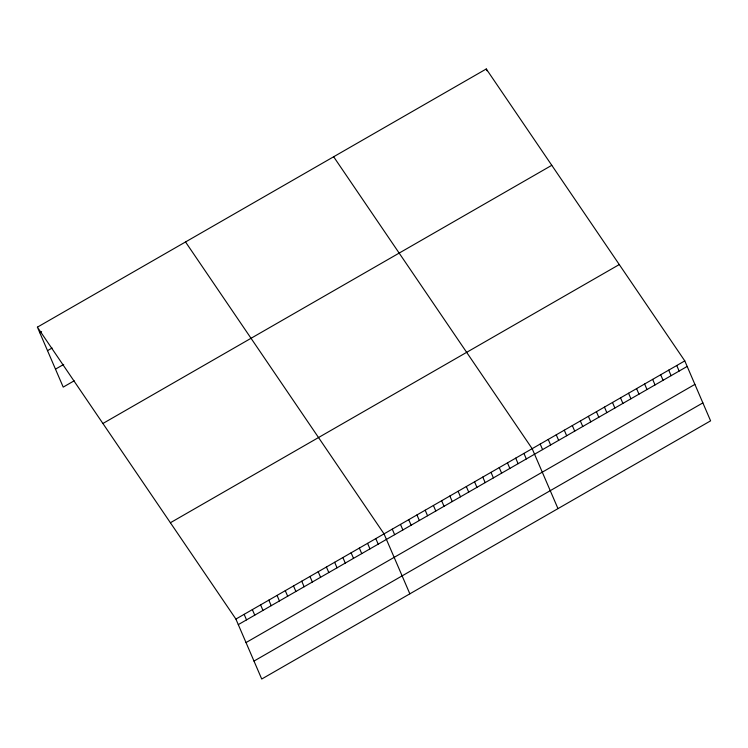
<?xml version="1.0" encoding="UTF-8"?>
<svg xmlns="http://www.w3.org/2000/svg" width="748" height="748" viewBox="0 0 748 748"><rect width="100%" height="100%" fill="white"/><g stroke="black" fill="none" stroke-linecap="round" stroke-linejoin="round"><path stroke-width="1.12" d="M37.4 327.156L486.275 68.975L684.785 360.891L710.6 420.844L261.725 679.025L235.901 619.073L37.4 327.156L63.215 387.109L74.192 380.797M39.784 332.701L41.617 331.644M47.517 350.653L52.089 348.026M55.483 369.147L63.711 364.416M102.906 423.49L551.781 165.308M170.394 522.74L619.279 264.558M235.901 619.073L684.785 360.891M238.294 624.617L687.169 366.436M246.027 642.569L694.901 384.388M253.993 661.073L702.868 402.892M333.655 156.762L532.165 448.678L557.98 508.621M185.532 241.959L384.033 533.876L409.848 593.828M676.753 365.51L679.137 371.055M668.721 370.138L671.106 375.674M660.68 374.757L663.074 380.293M652.649 379.376L655.042 384.911M644.617 383.995L647.001 389.53M636.585 388.614L638.97 394.159M628.554 393.233L630.938 398.778M486.275 68.975L487.07 70.826M620.522 397.852L622.906 403.396M612.49 402.471L614.875 408.015M604.459 407.099L606.843 412.634M596.427 411.718L598.811 417.253M588.395 416.337L590.78 421.872M580.364 420.956L582.748 426.491M572.323 425.575L574.716 431.119M564.291 430.194L566.675 435.738M556.26 434.812L558.644 440.357M548.228 439.431L550.612 444.976M540.196 444.06L542.581 449.595M523.937 453.41L526.321 458.945M515.709 458.141L518.093 463.685M507.471 462.872L509.865 468.416M499.243 467.612L501.628 473.147M491.015 472.343L493.4 477.879M482.787 477.074L485.171 482.619M474.559 481.805L476.944 487.35M466.331 486.546L468.716 492.081M458.103 491.277L460.488 496.812M449.866 496.008L452.26 501.553M441.638 500.739L444.022 506.284M433.41 505.48L435.794 511.015M425.182 510.211L427.566 515.746M416.954 514.942L419.338 520.486M408.726 519.673L411.11 525.218M400.489 524.413L402.882 529.949M392.261 529.145L394.645 534.68M375.805 538.607L378.189 544.151M367.577 543.347L369.961 548.882M359.349 548.078L361.733 553.614M351.121 552.809L353.505 558.354M342.883 557.54L345.277 563.085M334.655 562.281L337.039 567.816M326.427 567.012L328.811 572.547M318.199 571.743L320.583 577.278M309.971 576.474L312.355 582.019M301.743 581.205L304.127 586.75M293.506 585.946L295.899 591.481M285.278 590.677L287.671 596.212M277.05 595.408L279.434 600.953M268.822 600.139L271.206 605.684M260.594 604.88L262.978 610.415M252.366 609.611L254.75 615.146M244.138 614.342L246.522 619.886"/></g></svg>
